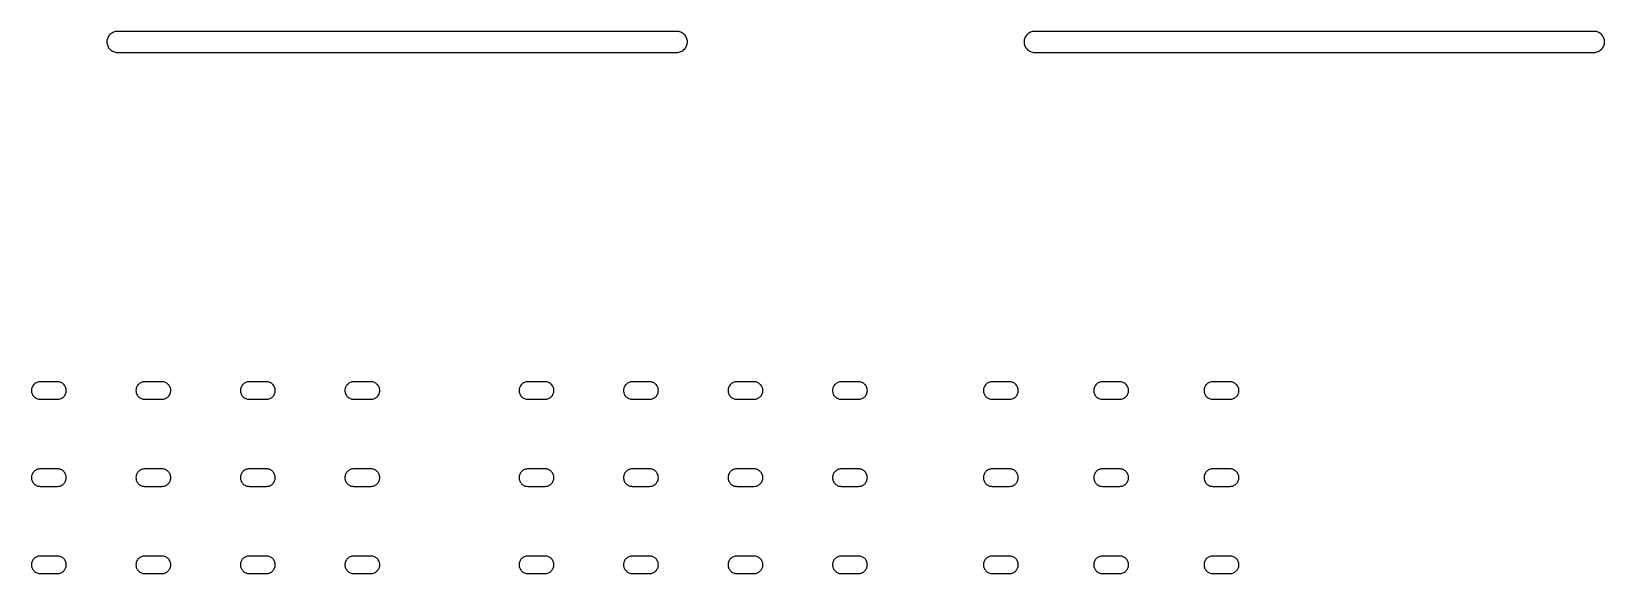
# Model space of a CAD drawing. Header units: millimetres. Extents: x 10 to 561, y -326 to -42.
# Drawn here: x 19 to 290, y -135.5 to -42.2 of the extents above; entities that cross this region are included whole.
import ezdxf

# ---------------------------------------------------------------- set-up
doc = ezdxf.new("R2010")
doc.units = ezdxf.units.MM
doc.layers.add('cut_inner', color=7, linetype='Continuous')

msp = doc.modelspace()

# ---------------------------------------------------------------- linework, layer by layer
at = {"layer": 'cut_inner'}
for points in [[(33.8, -45.8), (130.2, -45.8), (130.38, -45.79), (130.55, -45.77), (130.72, -45.72), (130.89, -45.66), (131.05, -45.59), (131.2, -45.5), (131.34, -45.39), (131.47, -45.27), (131.59, -45.14), (131.7, -45), (131.79, -44.85), (131.86, -44.69), (131.92, -44.52), (131.97, -44.35), (131.99, -44.18), (132, -44), (132, -44), (131.99, -43.82), (131.97, -43.65), (131.92, -43.48), (131.86, -43.31), (131.79, -43.15), (131.7, -43), (131.59, -42.86), (131.47, -42.73), (131.34, -42.61), (131.2, -42.5), (131.05, -42.41), (130.89, -42.34), (130.72, -42.28), (130.55, -42.23), (130.38, -42.21), (130.2, -42.2), (33.8, -42.2), (33.62, -42.21), (33.45, -42.23), (33.28, -42.28), (33.11, -42.34), (32.95, -42.41), (32.8, -42.5), (32.66, -42.61), (32.53, -42.73), (32.41, -42.86), (32.3, -43), (32.21, -43.15), (32.14, -43.31), (32.08, -43.48), (32.03, -43.65), (32.01, -43.82), (32, -44), (32, -44), (32.01, -44.18), (32.03, -44.35), (32.08, -44.52), (32.14, -44.69), (32.21, -44.85), (32.3, -45), (32.41, -45.14), (32.53, -45.27), (32.66, -45.39), (32.8, -45.5), (32.95, -45.59), (33.11, -45.66), (33.28, -45.72), (33.45, -45.77), (33.62, -45.79), (33.8, -45.8)], [(191.8, -45.8), (288.2, -45.8), (288.38, -45.79), (288.55, -45.77), (288.72, -45.72), (288.89, -45.66), (289.05, -45.59), (289.2, -45.5), (289.34, -45.39), (289.47, -45.27), (289.59, -45.14), (289.7, -45), (289.79, -44.85), (289.86, -44.69), (289.92, -44.52), (289.97, -44.35), (289.99, -44.18), (290, -44), (290, -44), (289.99, -43.82), (289.97, -43.65), (289.92, -43.48), (289.86, -43.31), (289.79, -43.15), (289.7, -43), (289.59, -42.86), (289.47, -42.73), (289.34, -42.61), (289.2, -42.5), (289.05, -42.41), (288.89, -42.34), (288.72, -42.28), (288.55, -42.23), (288.38, -42.21), (288.2, -42.2), (191.8, -42.2), (191.62, -42.21), (191.45, -42.23), (191.28, -42.28), (191.11, -42.34), (190.95, -42.41), (190.8, -42.5), (190.66, -42.61), (190.53, -42.73), (190.41, -42.86), (190.3, -43), (190.21, -43.15), (190.14, -43.31), (190.08, -43.48), (190.03, -43.65), (190.01, -43.82), (190, -44), (190, -44), (190.01, -44.18), (190.03, -44.35), (190.08, -44.52), (190.14, -44.69), (190.21, -44.85), (190.3, -45), (190.41, -45.14), (190.53, -45.27), (190.66, -45.39), (190.8, -45.5), (190.95, -45.59), (191.11, -45.66), (191.28, -45.72), (191.45, -45.77), (191.62, -45.79), (191.8, -45.8)], [(20.5, -105.5), (23.5, -105.5), (23.65, -105.49), (23.79, -105.47), (23.94, -105.44), (24.07, -105.39), (24.21, -105.32), (24.33, -105.25), (24.45, -105.16), (24.56, -105.06), (24.66, -104.95), (24.75, -104.83), (24.82, -104.71), (24.89, -104.57), (24.94, -104.44), (24.97, -104.29), (24.99, -104.15), (25, -104), (25, -104), (24.99, -103.85), (24.97, -103.71), (24.94, -103.56), (24.89, -103.43), (24.82, -103.29), (24.75, -103.17), (24.66, -103.05), (24.56, -102.94), (24.45, -102.84), (24.33, -102.75), (24.21, -102.68), (24.07, -102.61), (23.94, -102.56), (23.79, -102.53), (23.65, -102.51), (23.5, -102.5), (20.5, -102.5), (20.35, -102.51), (20.21, -102.53), (20.06, -102.56), (19.93, -102.61), (19.79, -102.68), (19.67, -102.75), (19.55, -102.84), (19.44, -102.94), (19.34, -103.05), (19.25, -103.17), (19.18, -103.29), (19.11, -103.43), (19.06, -103.56), (19.03, -103.71), (19.01, -103.85), (19, -104), (19, -104), (19.01, -104.15), (19.03, -104.29), (19.06, -104.44), (19.11, -104.57), (19.18, -104.71), (19.25, -104.83), (19.34, -104.95), (19.44, -105.06), (19.55, -105.16), (19.67, -105.25), (19.79, -105.32), (19.93, -105.39), (20.06, -105.44), (20.21, -105.47), (20.35, -105.49), (20.5, -105.5)], [(38.5, -105.5), (41.5, -105.5), (41.65, -105.49), (41.79, -105.47), (41.94, -105.44), (42.07, -105.39), (42.21, -105.32), (42.33, -105.25), (42.45, -105.16), (42.56, -105.06), (42.66, -104.95), (42.75, -104.83), (42.82, -104.71), (42.89, -104.57), (42.94, -104.44), (42.97, -104.29), (42.99, -104.15), (43, -104), (43, -104), (42.99, -103.85), (42.97, -103.71), (42.94, -103.56), (42.89, -103.43), (42.82, -103.29), (42.75, -103.17), (42.66, -103.05), (42.56, -102.94), (42.45, -102.84), (42.33, -102.75), (42.21, -102.68), (42.07, -102.61), (41.94, -102.56), (41.79, -102.53), (41.65, -102.51), (41.5, -102.5), (38.5, -102.5), (38.35, -102.51), (38.21, -102.53), (38.06, -102.56), (37.93, -102.61), (37.79, -102.68), (37.67, -102.75), (37.55, -102.84), (37.44, -102.94), (37.34, -103.05), (37.25, -103.17), (37.18, -103.29), (37.11, -103.43), (37.06, -103.56), (37.03, -103.71), (37.01, -103.85), (37, -104), (37, -104), (37.01, -104.15), (37.03, -104.29), (37.06, -104.44), (37.11, -104.57), (37.18, -104.71), (37.25, -104.83), (37.34, -104.95), (37.44, -105.06), (37.55, -105.16), (37.67, -105.25), (37.79, -105.32), (37.93, -105.39), (38.06, -105.44), (38.21, -105.47), (38.35, -105.49), (38.5, -105.5)], [(56.5, -105.5), (59.5, -105.5), (59.65, -105.49), (59.79, -105.47), (59.94, -105.44), (60.07, -105.39), (60.21, -105.32), (60.33, -105.25), (60.45, -105.16), (60.56, -105.06), (60.66, -104.95), (60.75, -104.83), (60.82, -104.71), (60.89, -104.57), (60.94, -104.44), (60.97, -104.29), (60.99, -104.15), (61, -104), (61, -104), (60.99, -103.85), (60.97, -103.71), (60.94, -103.56), (60.89, -103.43), (60.82, -103.29), (60.75, -103.17), (60.66, -103.05), (60.56, -102.94), (60.45, -102.84), (60.33, -102.75), (60.21, -102.68), (60.07, -102.61), (59.94, -102.56), (59.79, -102.53), (59.65, -102.51), (59.5, -102.5), (56.5, -102.5), (56.35, -102.51), (56.21, -102.53), (56.06, -102.56), (55.93, -102.61), (55.79, -102.68), (55.67, -102.75), (55.55, -102.84), (55.44, -102.94), (55.34, -103.05), (55.25, -103.17), (55.18, -103.29), (55.11, -103.43), (55.06, -103.56), (55.03, -103.71), (55.01, -103.85), (55, -104), (55, -104), (55.01, -104.15), (55.03, -104.29), (55.06, -104.44), (55.11, -104.57), (55.18, -104.71), (55.25, -104.83), (55.34, -104.95), (55.44, -105.06), (55.55, -105.16), (55.67, -105.25), (55.79, -105.32), (55.93, -105.39), (56.06, -105.44), (56.21, -105.47), (56.35, -105.49), (56.5, -105.5)], [(74.5, -105.5), (77.5, -105.5), (77.65, -105.49), (77.79, -105.47), (77.94, -105.44), (78.07, -105.39), (78.21, -105.32), (78.33, -105.25), (78.45, -105.16), (78.56, -105.06), (78.66, -104.95), (78.75, -104.83), (78.82, -104.71), (78.89, -104.57), (78.94, -104.44), (78.97, -104.29), (78.99, -104.15), (79, -104), (79, -104), (78.99, -103.85), (78.97, -103.71), (78.94, -103.56), (78.89, -103.43), (78.82, -103.29), (78.75, -103.17), (78.66, -103.05), (78.56, -102.94), (78.45, -102.84), (78.33, -102.75), (78.21, -102.68), (78.07, -102.61), (77.94, -102.56), (77.79, -102.53), (77.65, -102.51), (77.5, -102.5), (74.5, -102.5), (74.35, -102.51), (74.21, -102.53), (74.06, -102.56), (73.93, -102.61), (73.79, -102.68), (73.67, -102.75), (73.55, -102.84), (73.44, -102.94), (73.34, -103.05), (73.25, -103.17), (73.18, -103.29), (73.11, -103.43), (73.06, -103.56), (73.03, -103.71), (73.01, -103.85), (73, -104), (73, -104), (73.01, -104.15), (73.03, -104.29), (73.06, -104.44), (73.11, -104.57), (73.18, -104.71), (73.25, -104.83), (73.34, -104.95), (73.44, -105.06), (73.55, -105.16), (73.67, -105.25), (73.79, -105.32), (73.93, -105.39), (74.06, -105.44), (74.21, -105.47), (74.35, -105.49), (74.5, -105.5)], [(104.5, -105.5), (107.5, -105.5), (107.65, -105.49), (107.79, -105.47), (107.94, -105.44), (108.07, -105.39), (108.21, -105.32), (108.33, -105.25), (108.45, -105.16), (108.56, -105.06), (108.66, -104.95), (108.75, -104.83), (108.82, -104.71), (108.89, -104.57), (108.94, -104.44), (108.97, -104.29), (108.99, -104.15), (109, -104), (109, -104), (108.99, -103.85), (108.97, -103.71), (108.94, -103.56), (108.89, -103.43), (108.82, -103.29), (108.75, -103.17), (108.66, -103.05), (108.56, -102.94), (108.45, -102.84), (108.33, -102.75), (108.21, -102.68), (108.07, -102.61), (107.94, -102.56), (107.79, -102.53), (107.65, -102.51), (107.5, -102.5), (104.5, -102.5), (104.35, -102.51), (104.21, -102.53), (104.06, -102.56), (103.93, -102.61), (103.79, -102.68), (103.67, -102.75), (103.55, -102.84), (103.44, -102.94), (103.34, -103.05), (103.25, -103.17), (103.18, -103.29), (103.11, -103.43), (103.06, -103.56), (103.03, -103.71), (103.01, -103.85), (103, -104), (103, -104), (103.01, -104.15), (103.03, -104.29), (103.06, -104.44), (103.11, -104.57), (103.18, -104.71), (103.25, -104.83), (103.34, -104.95), (103.44, -105.06), (103.55, -105.16), (103.67, -105.25), (103.79, -105.32), (103.93, -105.39), (104.06, -105.44), (104.21, -105.47), (104.35, -105.49), (104.5, -105.5)], [(122.5, -105.5), (125.5, -105.5), (125.65, -105.49), (125.79, -105.47), (125.94, -105.44), (126.07, -105.39), (126.21, -105.32), (126.33, -105.25), (126.45, -105.16), (126.56, -105.06), (126.66, -104.95), (126.75, -104.83), (126.82, -104.71), (126.89, -104.57), (126.94, -104.44), (126.97, -104.29), (126.99, -104.15), (127, -104), (127, -104), (126.99, -103.85), (126.97, -103.71), (126.94, -103.56), (126.89, -103.43), (126.82, -103.29), (126.75, -103.17), (126.66, -103.05), (126.56, -102.94), (126.45, -102.84), (126.33, -102.75), (126.21, -102.68), (126.07, -102.61), (125.94, -102.56), (125.79, -102.53), (125.65, -102.51), (125.5, -102.5), (122.5, -102.5), (122.35, -102.51), (122.21, -102.53), (122.06, -102.56), (121.93, -102.61), (121.79, -102.68), (121.67, -102.75), (121.55, -102.84), (121.44, -102.94), (121.34, -103.05), (121.25, -103.17), (121.18, -103.29), (121.11, -103.43), (121.06, -103.56), (121.03, -103.71), (121.01, -103.85), (121, -104), (121, -104), (121.01, -104.15), (121.03, -104.29), (121.06, -104.44), (121.11, -104.57), (121.18, -104.71), (121.25, -104.83), (121.34, -104.95), (121.44, -105.06), (121.55, -105.16), (121.67, -105.25), (121.79, -105.32), (121.93, -105.39), (122.06, -105.44), (122.21, -105.47), (122.35, -105.49), (122.5, -105.5)], [(140.5, -105.5), (143.5, -105.5), (143.65, -105.49), (143.79, -105.47), (143.94, -105.44), (144.07, -105.39), (144.21, -105.32), (144.33, -105.25), (144.45, -105.16), (144.56, -105.06), (144.66, -104.95), (144.75, -104.83), (144.82, -104.71), (144.89, -104.57), (144.94, -104.44), (144.97, -104.29), (144.99, -104.15), (145, -104), (145, -104), (144.99, -103.85), (144.97, -103.71), (144.94, -103.56), (144.89, -103.43), (144.82, -103.29), (144.75, -103.17), (144.66, -103.05), (144.56, -102.94), (144.45, -102.84), (144.33, -102.75), (144.21, -102.68), (144.07, -102.61), (143.94, -102.56), (143.79, -102.53), (143.65, -102.51), (143.5, -102.5), (140.5, -102.5), (140.35, -102.51), (140.21, -102.53), (140.06, -102.56), (139.93, -102.61), (139.79, -102.68), (139.67, -102.75), (139.55, -102.84), (139.44, -102.94), (139.34, -103.05), (139.25, -103.17), (139.18, -103.29), (139.11, -103.43), (139.06, -103.56), (139.03, -103.71), (139.01, -103.85), (139, -104), (139, -104), (139.01, -104.15), (139.03, -104.29), (139.06, -104.44), (139.11, -104.57), (139.18, -104.71), (139.25, -104.83), (139.34, -104.95), (139.44, -105.06), (139.55, -105.16), (139.67, -105.25), (139.79, -105.32), (139.93, -105.39), (140.06, -105.44), (140.21, -105.47), (140.35, -105.49), (140.5, -105.5)], [(158.5, -105.5), (161.5, -105.5), (161.65, -105.49), (161.79, -105.47), (161.94, -105.44), (162.07, -105.39), (162.21, -105.32), (162.33, -105.25), (162.45, -105.16), (162.56, -105.06), (162.66, -104.95), (162.75, -104.83), (162.82, -104.71), (162.89, -104.57), (162.94, -104.44), (162.97, -104.29), (162.99, -104.15), (163, -104), (163, -104), (162.99, -103.85), (162.97, -103.71), (162.94, -103.56), (162.89, -103.43), (162.82, -103.29), (162.75, -103.17), (162.66, -103.05), (162.56, -102.94), (162.45, -102.84), (162.33, -102.75), (162.21, -102.68), (162.07, -102.61), (161.94, -102.56), (161.79, -102.53), (161.65, -102.51), (161.5, -102.5), (158.5, -102.5), (158.35, -102.51), (158.21, -102.53), (158.06, -102.56), (157.93, -102.61), (157.79, -102.68), (157.67, -102.75), (157.55, -102.84), (157.44, -102.94), (157.34, -103.05), (157.25, -103.17), (157.18, -103.29), (157.11, -103.43), (157.06, -103.56), (157.03, -103.71), (157.01, -103.85), (157, -104), (157, -104), (157.01, -104.15), (157.03, -104.29), (157.06, -104.44), (157.11, -104.57), (157.18, -104.71), (157.25, -104.83), (157.34, -104.95), (157.44, -105.06), (157.55, -105.16), (157.67, -105.25), (157.79, -105.32), (157.93, -105.39), (158.06, -105.44), (158.21, -105.47), (158.35, -105.49), (158.5, -105.5)], [(184.5, -105.5), (187.5, -105.5), (187.65, -105.49), (187.79, -105.47), (187.94, -105.44), (188.07, -105.39), (188.21, -105.32), (188.33, -105.25), (188.45, -105.16), (188.56, -105.06), (188.66, -104.95), (188.75, -104.83), (188.82, -104.71), (188.89, -104.57), (188.94, -104.44), (188.97, -104.29), (188.99, -104.15), (189, -104), (189, -104), (188.99, -103.85), (188.97, -103.71), (188.94, -103.56), (188.89, -103.43), (188.82, -103.29), (188.75, -103.17), (188.66, -103.05), (188.56, -102.94), (188.45, -102.84), (188.33, -102.75), (188.21, -102.68), (188.07, -102.61), (187.94, -102.56), (187.79, -102.53), (187.65, -102.51), (187.5, -102.5), (184.5, -102.5), (184.35, -102.51), (184.21, -102.53), (184.06, -102.56), (183.93, -102.61), (183.79, -102.68), (183.67, -102.75), (183.55, -102.84), (183.44, -102.94), (183.34, -103.05), (183.25, -103.17), (183.18, -103.29), (183.11, -103.43), (183.06, -103.56), (183.03, -103.71), (183.01, -103.85), (183, -104), (183, -104), (183.01, -104.15), (183.03, -104.29), (183.06, -104.44), (183.11, -104.57), (183.18, -104.71), (183.25, -104.83), (183.34, -104.95), (183.44, -105.06), (183.55, -105.16), (183.67, -105.25), (183.79, -105.32), (183.93, -105.39), (184.06, -105.44), (184.21, -105.47), (184.35, -105.49), (184.5, -105.5)], [(203.5, -105.5), (206.5, -105.5), (206.65, -105.49), (206.79, -105.47), (206.94, -105.44), (207.07, -105.39), (207.21, -105.32), (207.33, -105.25), (207.45, -105.16), (207.56, -105.06), (207.66, -104.95), (207.75, -104.83), (207.82, -104.71), (207.89, -104.57), (207.94, -104.44), (207.97, -104.29), (207.99, -104.15), (208, -104), (208, -104), (207.99, -103.85), (207.97, -103.71), (207.94, -103.56), (207.89, -103.43), (207.82, -103.29), (207.75, -103.17), (207.66, -103.05), (207.56, -102.94), (207.45, -102.84), (207.33, -102.75), (207.21, -102.68), (207.07, -102.61), (206.94, -102.56), (206.79, -102.53), (206.65, -102.51), (206.5, -102.5), (203.5, -102.5), (203.35, -102.51), (203.21, -102.53), (203.06, -102.56), (202.93, -102.61), (202.79, -102.68), (202.67, -102.75), (202.55, -102.84), (202.44, -102.94), (202.34, -103.05), (202.25, -103.17), (202.18, -103.29), (202.11, -103.43), (202.06, -103.56), (202.03, -103.71), (202.01, -103.85), (202, -104), (202, -104), (202.01, -104.15), (202.03, -104.29), (202.06, -104.44), (202.11, -104.57), (202.18, -104.71), (202.25, -104.83), (202.34, -104.95), (202.44, -105.06), (202.55, -105.16), (202.67, -105.25), (202.79, -105.32), (202.93, -105.39), (203.06, -105.44), (203.21, -105.47), (203.35, -105.49), (203.5, -105.5)], [(222.5, -105.5), (225.5, -105.5), (225.65, -105.49), (225.79, -105.47), (225.94, -105.44), (226.07, -105.39), (226.21, -105.32), (226.33, -105.25), (226.45, -105.16), (226.56, -105.06), (226.66, -104.95), (226.75, -104.83), (226.82, -104.71), (226.89, -104.57), (226.94, -104.44), (226.97, -104.29), (226.99, -104.15), (227, -104), (227, -104), (226.99, -103.85), (226.97, -103.71), (226.94, -103.56), (226.89, -103.43), (226.82, -103.29), (226.75, -103.17), (226.66, -103.05), (226.56, -102.94), (226.45, -102.84), (226.33, -102.75), (226.21, -102.68), (226.07, -102.61), (225.94, -102.56), (225.79, -102.53), (225.65, -102.51), (225.5, -102.5), (222.5, -102.5), (222.35, -102.51), (222.21, -102.53), (222.06, -102.56), (221.93, -102.61), (221.79, -102.68), (221.67, -102.75), (221.55, -102.84), (221.44, -102.94), (221.34, -103.05), (221.25, -103.17), (221.18, -103.29), (221.11, -103.43), (221.06, -103.56), (221.03, -103.71), (221.01, -103.85), (221, -104), (221, -104), (221.01, -104.15), (221.03, -104.29), (221.06, -104.44), (221.11, -104.57), (221.18, -104.71), (221.25, -104.83), (221.34, -104.95), (221.44, -105.06), (221.55, -105.16), (221.67, -105.25), (221.79, -105.32), (221.93, -105.39), (222.06, -105.44), (222.21, -105.47), (222.35, -105.49), (222.5, -105.5)], [(20.5, -120.5), (23.5, -120.5), (23.65, -120.49), (23.79, -120.47), (23.94, -120.44), (24.07, -120.39), (24.21, -120.32), (24.33, -120.25), (24.45, -120.16), (24.56, -120.06), (24.66, -119.95), (24.75, -119.83), (24.82, -119.71), (24.89, -119.57), (24.94, -119.44), (24.97, -119.29), (24.99, -119.15), (25, -119), (25, -119), (24.99, -118.85), (24.97, -118.71), (24.94, -118.56), (24.89, -118.43), (24.82, -118.29), (24.75, -118.17), (24.66, -118.05), (24.56, -117.94), (24.45, -117.84), (24.33, -117.75), (24.21, -117.68), (24.07, -117.61), (23.94, -117.56), (23.79, -117.53), (23.65, -117.51), (23.5, -117.5), (20.5, -117.5), (20.35, -117.51), (20.21, -117.53), (20.06, -117.56), (19.93, -117.61), (19.79, -117.68), (19.67, -117.75), (19.55, -117.84), (19.44, -117.94), (19.34, -118.05), (19.25, -118.17), (19.18, -118.29), (19.11, -118.43), (19.06, -118.56), (19.03, -118.71), (19.01, -118.85), (19, -119), (19, -119), (19.01, -119.15), (19.03, -119.29), (19.06, -119.44), (19.11, -119.57), (19.18, -119.71), (19.25, -119.83), (19.34, -119.95), (19.44, -120.06), (19.55, -120.16), (19.67, -120.25), (19.79, -120.32), (19.93, -120.39), (20.06, -120.44), (20.21, -120.47), (20.35, -120.49), (20.5, -120.5)], [(38.5, -120.5), (41.5, -120.5), (41.65, -120.49), (41.79, -120.47), (41.94, -120.44), (42.07, -120.39), (42.21, -120.32), (42.33, -120.25), (42.45, -120.16), (42.56, -120.06), (42.66, -119.95), (42.75, -119.83), (42.82, -119.71), (42.89, -119.57), (42.94, -119.44), (42.97, -119.29), (42.99, -119.15), (43, -119), (43, -119), (42.99, -118.85), (42.97, -118.71), (42.94, -118.56), (42.89, -118.43), (42.82, -118.29), (42.75, -118.17), (42.66, -118.05), (42.56, -117.94), (42.45, -117.84), (42.33, -117.75), (42.21, -117.68), (42.07, -117.61), (41.94, -117.56), (41.79, -117.53), (41.65, -117.51), (41.5, -117.5), (38.5, -117.5), (38.35, -117.51), (38.21, -117.53), (38.06, -117.56), (37.93, -117.61), (37.79, -117.68), (37.67, -117.75), (37.55, -117.84), (37.44, -117.94), (37.34, -118.05), (37.25, -118.17), (37.18, -118.29), (37.11, -118.43), (37.06, -118.56), (37.03, -118.71), (37.01, -118.85), (37, -119), (37, -119), (37.01, -119.15), (37.03, -119.29), (37.06, -119.44), (37.11, -119.57), (37.18, -119.71), (37.25, -119.83), (37.34, -119.95), (37.44, -120.06), (37.55, -120.16), (37.67, -120.25), (37.79, -120.32), (37.93, -120.39), (38.06, -120.44), (38.21, -120.47), (38.35, -120.49), (38.5, -120.5)], [(56.5, -120.5), (59.5, -120.5), (59.65, -120.49), (59.79, -120.47), (59.94, -120.44), (60.07, -120.39), (60.21, -120.32), (60.33, -120.25), (60.45, -120.16), (60.56, -120.06), (60.66, -119.95), (60.75, -119.83), (60.82, -119.71), (60.89, -119.57), (60.94, -119.44), (60.97, -119.29), (60.99, -119.15), (61, -119), (61, -119), (60.99, -118.85), (60.97, -118.71), (60.94, -118.56), (60.89, -118.43), (60.82, -118.29), (60.75, -118.17), (60.66, -118.05), (60.56, -117.94), (60.45, -117.84), (60.33, -117.75), (60.21, -117.68), (60.07, -117.61), (59.94, -117.56), (59.79, -117.53), (59.65, -117.51), (59.5, -117.5), (56.5, -117.5), (56.35, -117.51), (56.21, -117.53), (56.06, -117.56), (55.93, -117.61), (55.79, -117.68), (55.67, -117.75), (55.55, -117.84), (55.44, -117.94), (55.34, -118.05), (55.25, -118.17), (55.18, -118.29), (55.11, -118.43), (55.06, -118.56), (55.03, -118.71), (55.01, -118.85), (55, -119), (55, -119), (55.01, -119.15), (55.03, -119.29), (55.06, -119.44), (55.11, -119.57), (55.18, -119.71), (55.25, -119.83), (55.34, -119.95), (55.44, -120.06), (55.55, -120.16), (55.67, -120.25), (55.79, -120.32), (55.93, -120.39), (56.06, -120.44), (56.21, -120.47), (56.35, -120.49), (56.5, -120.5)], [(74.5, -120.5), (77.5, -120.5), (77.65, -120.49), (77.79, -120.47), (77.94, -120.44), (78.07, -120.39), (78.21, -120.32), (78.33, -120.25), (78.45, -120.16), (78.56, -120.06), (78.66, -119.95), (78.75, -119.83), (78.82, -119.71), (78.89, -119.57), (78.94, -119.44), (78.97, -119.29), (78.99, -119.15), (79, -119), (79, -119), (78.99, -118.85), (78.97, -118.71), (78.94, -118.56), (78.89, -118.43), (78.82, -118.29), (78.75, -118.17), (78.66, -118.05), (78.56, -117.94), (78.45, -117.84), (78.33, -117.75), (78.21, -117.68), (78.07, -117.61), (77.94, -117.56), (77.79, -117.53), (77.65, -117.51), (77.5, -117.5), (74.5, -117.5), (74.35, -117.51), (74.21, -117.53), (74.06, -117.56), (73.93, -117.61), (73.79, -117.68), (73.67, -117.75), (73.55, -117.84), (73.44, -117.94), (73.34, -118.05), (73.25, -118.17), (73.18, -118.29), (73.11, -118.43), (73.06, -118.56), (73.03, -118.71), (73.01, -118.85), (73, -119), (73, -119), (73.01, -119.15), (73.03, -119.29), (73.06, -119.44), (73.11, -119.57), (73.18, -119.71), (73.25, -119.83), (73.34, -119.95), (73.44, -120.06), (73.55, -120.16), (73.67, -120.25), (73.79, -120.32), (73.93, -120.39), (74.06, -120.44), (74.21, -120.47), (74.35, -120.49), (74.5, -120.5)], [(104.5, -120.5), (107.5, -120.5), (107.65, -120.49), (107.79, -120.47), (107.94, -120.44), (108.07, -120.39), (108.21, -120.32), (108.33, -120.25), (108.45, -120.16), (108.56, -120.06), (108.66, -119.95), (108.75, -119.83), (108.82, -119.71), (108.89, -119.57), (108.94, -119.44), (108.97, -119.29), (108.99, -119.15), (109, -119), (109, -119), (108.99, -118.85), (108.97, -118.71), (108.94, -118.56), (108.89, -118.43), (108.82, -118.29), (108.75, -118.17), (108.66, -118.05), (108.56, -117.94), (108.45, -117.84), (108.33, -117.75), (108.21, -117.68), (108.07, -117.61), (107.94, -117.56), (107.79, -117.53), (107.65, -117.51), (107.5, -117.5), (104.5, -117.5), (104.35, -117.51), (104.21, -117.53), (104.06, -117.56), (103.93, -117.61), (103.79, -117.68), (103.67, -117.75), (103.55, -117.84), (103.44, -117.94), (103.34, -118.05), (103.25, -118.17), (103.18, -118.29), (103.11, -118.43), (103.06, -118.56), (103.03, -118.71), (103.01, -118.85), (103, -119), (103, -119), (103.01, -119.15), (103.03, -119.29), (103.06, -119.44), (103.11, -119.57), (103.18, -119.71), (103.25, -119.83), (103.34, -119.95), (103.44, -120.06), (103.55, -120.16), (103.67, -120.25), (103.79, -120.32), (103.93, -120.39), (104.06, -120.44), (104.21, -120.47), (104.35, -120.49), (104.5, -120.5)], [(122.5, -120.5), (125.5, -120.5), (125.65, -120.49), (125.79, -120.47), (125.94, -120.44), (126.07, -120.39), (126.21, -120.32), (126.33, -120.25), (126.45, -120.16), (126.56, -120.06), (126.66, -119.95), (126.75, -119.83), (126.82, -119.71), (126.89, -119.57), (126.94, -119.44), (126.97, -119.29), (126.99, -119.15), (127, -119), (127, -119), (126.99, -118.85), (126.97, -118.71), (126.94, -118.56), (126.89, -118.43), (126.82, -118.29), (126.75, -118.17), (126.66, -118.05), (126.56, -117.94), (126.45, -117.84), (126.33, -117.75), (126.21, -117.68), (126.07, -117.61), (125.94, -117.56), (125.79, -117.53), (125.65, -117.51), (125.5, -117.5), (122.5, -117.5), (122.35, -117.51), (122.21, -117.53), (122.06, -117.56), (121.93, -117.61), (121.79, -117.68), (121.67, -117.75), (121.55, -117.84), (121.44, -117.94), (121.34, -118.05), (121.25, -118.17), (121.18, -118.29), (121.11, -118.43), (121.06, -118.56), (121.03, -118.71), (121.01, -118.85), (121, -119), (121, -119), (121.01, -119.15), (121.03, -119.29), (121.06, -119.44), (121.11, -119.57), (121.18, -119.71), (121.25, -119.83), (121.34, -119.95), (121.44, -120.06), (121.55, -120.16), (121.67, -120.25), (121.79, -120.32), (121.93, -120.39), (122.06, -120.44), (122.21, -120.47), (122.35, -120.49), (122.5, -120.5)], [(140.5, -120.5), (143.5, -120.5), (143.65, -120.49), (143.79, -120.47), (143.94, -120.44), (144.07, -120.39), (144.21, -120.32), (144.33, -120.25), (144.45, -120.16), (144.56, -120.06), (144.66, -119.95), (144.75, -119.83), (144.82, -119.71), (144.89, -119.57), (144.94, -119.44), (144.97, -119.29), (144.99, -119.15), (145, -119), (145, -119), (144.99, -118.85), (144.97, -118.71), (144.94, -118.56), (144.89, -118.43), (144.82, -118.29), (144.75, -118.17), (144.66, -118.05), (144.56, -117.94), (144.45, -117.84), (144.33, -117.75), (144.21, -117.68), (144.07, -117.61), (143.94, -117.56), (143.79, -117.53), (143.65, -117.51), (143.5, -117.5), (140.5, -117.5), (140.35, -117.51), (140.21, -117.53), (140.06, -117.56), (139.93, -117.61), (139.79, -117.68), (139.67, -117.75), (139.55, -117.84), (139.44, -117.94), (139.34, -118.05), (139.25, -118.17), (139.18, -118.29), (139.11, -118.43), (139.06, -118.56), (139.03, -118.71), (139.01, -118.85), (139, -119), (139, -119), (139.01, -119.15), (139.03, -119.29), (139.06, -119.44), (139.11, -119.57), (139.18, -119.71), (139.25, -119.83), (139.34, -119.95), (139.44, -120.06), (139.55, -120.16), (139.67, -120.25), (139.79, -120.32), (139.93, -120.39), (140.06, -120.44), (140.21, -120.47), (140.35, -120.49), (140.5, -120.5)], [(158.5, -120.5), (161.5, -120.5), (161.65, -120.49), (161.79, -120.47), (161.94, -120.44), (162.07, -120.39), (162.21, -120.32), (162.33, -120.25), (162.45, -120.16), (162.56, -120.06), (162.66, -119.95), (162.75, -119.83), (162.82, -119.71), (162.89, -119.57), (162.94, -119.44), (162.97, -119.29), (162.99, -119.15), (163, -119), (163, -119), (162.99, -118.85), (162.97, -118.71), (162.94, -118.56), (162.89, -118.43), (162.82, -118.29), (162.75, -118.17), (162.66, -118.05), (162.56, -117.94), (162.45, -117.84), (162.33, -117.75), (162.21, -117.68), (162.07, -117.61), (161.94, -117.56), (161.79, -117.53), (161.65, -117.51), (161.5, -117.5), (158.5, -117.5), (158.35, -117.51), (158.21, -117.53), (158.06, -117.56), (157.93, -117.61), (157.79, -117.68), (157.67, -117.75), (157.55, -117.84), (157.44, -117.94), (157.34, -118.05), (157.25, -118.17), (157.18, -118.29), (157.11, -118.43), (157.06, -118.56), (157.03, -118.71), (157.01, -118.85), (157, -119), (157, -119), (157.01, -119.15), (157.03, -119.29), (157.06, -119.44), (157.11, -119.57), (157.18, -119.71), (157.25, -119.83), (157.34, -119.95), (157.44, -120.06), (157.55, -120.16), (157.67, -120.25), (157.79, -120.32), (157.93, -120.39), (158.06, -120.44), (158.21, -120.47), (158.35, -120.49), (158.5, -120.5)], [(184.5, -120.5), (187.5, -120.5), (187.65, -120.49), (187.79, -120.47), (187.94, -120.44), (188.07, -120.39), (188.21, -120.32), (188.33, -120.25), (188.45, -120.16), (188.56, -120.06), (188.66, -119.95), (188.75, -119.83), (188.82, -119.71), (188.89, -119.57), (188.94, -119.44), (188.97, -119.29), (188.99, -119.15), (189, -119), (189, -119), (188.99, -118.85), (188.97, -118.71), (188.94, -118.56), (188.89, -118.43), (188.82, -118.29), (188.75, -118.17), (188.66, -118.05), (188.56, -117.94), (188.45, -117.84), (188.33, -117.75), (188.21, -117.68), (188.07, -117.61), (187.94, -117.56), (187.79, -117.53), (187.65, -117.51), (187.5, -117.5), (184.5, -117.5), (184.35, -117.51), (184.21, -117.53), (184.06, -117.56), (183.93, -117.61), (183.79, -117.68), (183.67, -117.75), (183.55, -117.84), (183.44, -117.94), (183.34, -118.05), (183.25, -118.17), (183.18, -118.29), (183.11, -118.43), (183.06, -118.56), (183.03, -118.71), (183.01, -118.85), (183, -119), (183, -119), (183.01, -119.15), (183.03, -119.29), (183.06, -119.44), (183.11, -119.57), (183.18, -119.71), (183.25, -119.83), (183.34, -119.95), (183.44, -120.06), (183.55, -120.16), (183.67, -120.25), (183.79, -120.32), (183.93, -120.39), (184.06, -120.44), (184.21, -120.47), (184.35, -120.49), (184.5, -120.5)], [(203.5, -120.5), (206.5, -120.5), (206.65, -120.49), (206.79, -120.47), (206.94, -120.44), (207.07, -120.39), (207.21, -120.32), (207.33, -120.25), (207.45, -120.16), (207.56, -120.06), (207.66, -119.95), (207.75, -119.83), (207.82, -119.71), (207.89, -119.57), (207.94, -119.44), (207.97, -119.29), (207.99, -119.15), (208, -119), (208, -119), (207.99, -118.85), (207.97, -118.71), (207.94, -118.56), (207.89, -118.43), (207.82, -118.29), (207.75, -118.17), (207.66, -118.05), (207.56, -117.94), (207.45, -117.84), (207.33, -117.75), (207.21, -117.68), (207.07, -117.61), (206.94, -117.56), (206.79, -117.53), (206.65, -117.51), (206.5, -117.5), (203.5, -117.5), (203.35, -117.51), (203.21, -117.53), (203.06, -117.56), (202.93, -117.61), (202.79, -117.68), (202.67, -117.75), (202.55, -117.84), (202.44, -117.94), (202.34, -118.05), (202.25, -118.17), (202.18, -118.29), (202.11, -118.43), (202.06, -118.56), (202.03, -118.71), (202.01, -118.85), (202, -119), (202, -119), (202.01, -119.15), (202.03, -119.29), (202.06, -119.44), (202.11, -119.57), (202.18, -119.71), (202.25, -119.83), (202.34, -119.95), (202.44, -120.06), (202.55, -120.16), (202.67, -120.25), (202.79, -120.32), (202.93, -120.39), (203.06, -120.44), (203.21, -120.47), (203.35, -120.49), (203.5, -120.5)], [(222.5, -120.5), (225.5, -120.5), (225.65, -120.49), (225.79, -120.47), (225.94, -120.44), (226.07, -120.39), (226.21, -120.32), (226.33, -120.25), (226.45, -120.16), (226.56, -120.06), (226.66, -119.95), (226.75, -119.83), (226.82, -119.71), (226.89, -119.57), (226.94, -119.44), (226.97, -119.29), (226.99, -119.15), (227, -119), (227, -119), (226.99, -118.85), (226.97, -118.71), (226.94, -118.56), (226.89, -118.43), (226.82, -118.29), (226.75, -118.17), (226.66, -118.05), (226.56, -117.94), (226.45, -117.84), (226.33, -117.75), (226.21, -117.68), (226.07, -117.61), (225.94, -117.56), (225.79, -117.53), (225.65, -117.51), (225.5, -117.5), (222.5, -117.5), (222.35, -117.51), (222.21, -117.53), (222.06, -117.56), (221.93, -117.61), (221.79, -117.68), (221.67, -117.75), (221.55, -117.84), (221.44, -117.94), (221.34, -118.05), (221.25, -118.17), (221.18, -118.29), (221.11, -118.43), (221.06, -118.56), (221.03, -118.71), (221.01, -118.85), (221, -119), (221, -119), (221.01, -119.15), (221.03, -119.29), (221.06, -119.44), (221.11, -119.57), (221.18, -119.71), (221.25, -119.83), (221.34, -119.95), (221.44, -120.06), (221.55, -120.16), (221.67, -120.25), (221.79, -120.32), (221.93, -120.39), (222.06, -120.44), (222.21, -120.47), (222.35, -120.49), (222.5, -120.5)], [(20.5, -135.5), (23.5, -135.5), (23.65, -135.49), (23.79, -135.47), (23.94, -135.44), (24.07, -135.39), (24.21, -135.32), (24.33, -135.25), (24.45, -135.16), (24.56, -135.06), (24.66, -134.95), (24.75, -134.83), (24.82, -134.71), (24.89, -134.57), (24.94, -134.44), (24.97, -134.29), (24.99, -134.15), (25, -134), (25, -134), (24.99, -133.85), (24.97, -133.71), (24.94, -133.56), (24.89, -133.43), (24.82, -133.29), (24.75, -133.17), (24.66, -133.05), (24.56, -132.94), (24.45, -132.84), (24.33, -132.75), (24.21, -132.68), (24.07, -132.61), (23.94, -132.56), (23.79, -132.53), (23.65, -132.51), (23.5, -132.5), (20.5, -132.5), (20.35, -132.51), (20.21, -132.53), (20.06, -132.56), (19.93, -132.61), (19.79, -132.68), (19.67, -132.75), (19.55, -132.84), (19.44, -132.94), (19.34, -133.05), (19.25, -133.17), (19.18, -133.29), (19.11, -133.43), (19.06, -133.56), (19.03, -133.71), (19.01, -133.85), (19, -134), (19, -134), (19.01, -134.15), (19.03, -134.29), (19.06, -134.44), (19.11, -134.57), (19.18, -134.71), (19.25, -134.83), (19.34, -134.95), (19.44, -135.06), (19.55, -135.16), (19.67, -135.25), (19.79, -135.32), (19.93, -135.39), (20.06, -135.44), (20.21, -135.47), (20.35, -135.49), (20.5, -135.5)], [(38.5, -135.5), (41.5, -135.5), (41.65, -135.49), (41.79, -135.47), (41.94, -135.44), (42.07, -135.39), (42.21, -135.32), (42.33, -135.25), (42.45, -135.16), (42.56, -135.06), (42.66, -134.95), (42.75, -134.83), (42.82, -134.71), (42.89, -134.57), (42.94, -134.44), (42.97, -134.29), (42.99, -134.15), (43, -134), (43, -134), (42.99, -133.85), (42.97, -133.71), (42.94, -133.56), (42.89, -133.43), (42.82, -133.29), (42.75, -133.17), (42.66, -133.05), (42.56, -132.94), (42.45, -132.84), (42.33, -132.75), (42.21, -132.68), (42.07, -132.61), (41.94, -132.56), (41.79, -132.53), (41.65, -132.51), (41.5, -132.5), (38.5, -132.5), (38.35, -132.51), (38.21, -132.53), (38.06, -132.56), (37.93, -132.61), (37.79, -132.68), (37.67, -132.75), (37.55, -132.84), (37.44, -132.94), (37.34, -133.05), (37.25, -133.17), (37.18, -133.29), (37.11, -133.43), (37.06, -133.56), (37.03, -133.71), (37.01, -133.85), (37, -134), (37, -134), (37.01, -134.15), (37.03, -134.29), (37.06, -134.44), (37.11, -134.57), (37.18, -134.71), (37.25, -134.83), (37.34, -134.95), (37.44, -135.06), (37.55, -135.16), (37.67, -135.25), (37.79, -135.32), (37.93, -135.39), (38.06, -135.44), (38.21, -135.47), (38.35, -135.49), (38.5, -135.5)], [(56.5, -135.5), (59.5, -135.5), (59.65, -135.49), (59.79, -135.47), (59.94, -135.44), (60.07, -135.39), (60.21, -135.32), (60.33, -135.25), (60.45, -135.16), (60.56, -135.06), (60.66, -134.95), (60.75, -134.83), (60.82, -134.71), (60.89, -134.57), (60.94, -134.44), (60.97, -134.29), (60.99, -134.15), (61, -134), (61, -134), (60.99, -133.85), (60.97, -133.71), (60.94, -133.56), (60.89, -133.43), (60.82, -133.29), (60.75, -133.17), (60.66, -133.05), (60.56, -132.94), (60.45, -132.84), (60.33, -132.75), (60.21, -132.68), (60.07, -132.61), (59.94, -132.56), (59.79, -132.53), (59.65, -132.51), (59.5, -132.5), (56.5, -132.5), (56.35, -132.51), (56.21, -132.53), (56.06, -132.56), (55.93, -132.61), (55.79, -132.68), (55.67, -132.75), (55.55, -132.84), (55.44, -132.94), (55.34, -133.05), (55.25, -133.17), (55.18, -133.29), (55.11, -133.43), (55.06, -133.56), (55.03, -133.71), (55.01, -133.85), (55, -134), (55, -134), (55.01, -134.15), (55.03, -134.29), (55.06, -134.44), (55.11, -134.57), (55.18, -134.71), (55.25, -134.83), (55.34, -134.95), (55.44, -135.06), (55.55, -135.16), (55.67, -135.25), (55.79, -135.32), (55.93, -135.39), (56.06, -135.44), (56.21, -135.47), (56.35, -135.49), (56.5, -135.5)], [(74.5, -135.5), (77.5, -135.5), (77.65, -135.49), (77.79, -135.47), (77.94, -135.44), (78.07, -135.39), (78.21, -135.32), (78.33, -135.25), (78.45, -135.16), (78.56, -135.06), (78.66, -134.95), (78.75, -134.83), (78.82, -134.71), (78.89, -134.57), (78.94, -134.44), (78.97, -134.29), (78.99, -134.15), (79, -134), (79, -134), (78.99, -133.85), (78.97, -133.71), (78.94, -133.56), (78.89, -133.43), (78.82, -133.29), (78.75, -133.17), (78.66, -133.05), (78.56, -132.94), (78.45, -132.84), (78.33, -132.75), (78.21, -132.68), (78.07, -132.61), (77.94, -132.56), (77.79, -132.53), (77.65, -132.51), (77.5, -132.5), (74.5, -132.5), (74.35, -132.51), (74.21, -132.53), (74.06, -132.56), (73.93, -132.61), (73.79, -132.68), (73.67, -132.75), (73.55, -132.84), (73.44, -132.94), (73.34, -133.05), (73.25, -133.17), (73.18, -133.29), (73.11, -133.43), (73.06, -133.56), (73.03, -133.71), (73.01, -133.85), (73, -134), (73, -134), (73.01, -134.15), (73.03, -134.29), (73.06, -134.44), (73.11, -134.57), (73.18, -134.71), (73.25, -134.83), (73.34, -134.95), (73.44, -135.06), (73.55, -135.16), (73.67, -135.25), (73.79, -135.32), (73.93, -135.39), (74.06, -135.44), (74.21, -135.47), (74.35, -135.49), (74.5, -135.5)], [(104.5, -135.5), (107.5, -135.5), (107.65, -135.49), (107.79, -135.47), (107.94, -135.44), (108.07, -135.39), (108.21, -135.32), (108.33, -135.25), (108.45, -135.16), (108.56, -135.06), (108.66, -134.95), (108.75, -134.83), (108.82, -134.71), (108.89, -134.57), (108.94, -134.44), (108.97, -134.29), (108.99, -134.15), (109, -134), (109, -134), (108.99, -133.85), (108.97, -133.71), (108.94, -133.56), (108.89, -133.43), (108.82, -133.29), (108.75, -133.17), (108.66, -133.05), (108.56, -132.94), (108.45, -132.84), (108.33, -132.75), (108.21, -132.68), (108.07, -132.61), (107.94, -132.56), (107.79, -132.53), (107.65, -132.51), (107.5, -132.5), (104.5, -132.5), (104.35, -132.51), (104.21, -132.53), (104.06, -132.56), (103.93, -132.61), (103.79, -132.68), (103.67, -132.75), (103.55, -132.84), (103.44, -132.94), (103.34, -133.05), (103.25, -133.17), (103.18, -133.29), (103.11, -133.43), (103.06, -133.56), (103.03, -133.71), (103.01, -133.85), (103, -134), (103, -134), (103.01, -134.15), (103.03, -134.29), (103.06, -134.44), (103.11, -134.57), (103.18, -134.71), (103.25, -134.83), (103.34, -134.95), (103.44, -135.06), (103.55, -135.16), (103.67, -135.25), (103.79, -135.32), (103.93, -135.39), (104.06, -135.44), (104.21, -135.47), (104.35, -135.49), (104.5, -135.5)], [(122.5, -135.5), (125.5, -135.5), (125.65, -135.49), (125.79, -135.47), (125.94, -135.44), (126.07, -135.39), (126.21, -135.32), (126.33, -135.25), (126.45, -135.16), (126.56, -135.06), (126.66, -134.95), (126.75, -134.83), (126.82, -134.71), (126.89, -134.57), (126.94, -134.44), (126.97, -134.29), (126.99, -134.15), (127, -134), (127, -134), (126.99, -133.85), (126.97, -133.71), (126.94, -133.56), (126.89, -133.43), (126.82, -133.29), (126.75, -133.17), (126.66, -133.05), (126.56, -132.94), (126.45, -132.84), (126.33, -132.75), (126.21, -132.68), (126.07, -132.61), (125.94, -132.56), (125.79, -132.53), (125.65, -132.51), (125.5, -132.5), (122.5, -132.5), (122.35, -132.51), (122.21, -132.53), (122.06, -132.56), (121.93, -132.61), (121.79, -132.68), (121.67, -132.75), (121.55, -132.84), (121.44, -132.94), (121.34, -133.05), (121.25, -133.17), (121.18, -133.29), (121.11, -133.43), (121.06, -133.56), (121.03, -133.71), (121.01, -133.85), (121, -134), (121, -134), (121.01, -134.15), (121.03, -134.29), (121.06, -134.44), (121.11, -134.57), (121.18, -134.71), (121.25, -134.83), (121.34, -134.95), (121.44, -135.06), (121.55, -135.16), (121.67, -135.25), (121.79, -135.32), (121.93, -135.39), (122.06, -135.44), (122.21, -135.47), (122.35, -135.49), (122.5, -135.5)], [(140.5, -135.5), (143.5, -135.5), (143.65, -135.49), (143.79, -135.47), (143.94, -135.44), (144.07, -135.39), (144.21, -135.32), (144.33, -135.25), (144.45, -135.16), (144.56, -135.06), (144.66, -134.95), (144.75, -134.83), (144.82, -134.71), (144.89, -134.57), (144.94, -134.44), (144.97, -134.29), (144.99, -134.15), (145, -134), (145, -134), (144.99, -133.85), (144.97, -133.71), (144.94, -133.56), (144.89, -133.43), (144.82, -133.29), (144.75, -133.17), (144.66, -133.05), (144.56, -132.94), (144.45, -132.84), (144.33, -132.75), (144.21, -132.68), (144.07, -132.61), (143.94, -132.56), (143.79, -132.53), (143.65, -132.51), (143.5, -132.5), (140.5, -132.5), (140.35, -132.51), (140.21, -132.53), (140.06, -132.56), (139.93, -132.61), (139.79, -132.68), (139.67, -132.75), (139.55, -132.84), (139.44, -132.94), (139.34, -133.05), (139.25, -133.17), (139.18, -133.29), (139.11, -133.43), (139.06, -133.56), (139.03, -133.71), (139.01, -133.85), (139, -134), (139, -134), (139.01, -134.15), (139.03, -134.29), (139.06, -134.44), (139.11, -134.57), (139.18, -134.71), (139.25, -134.83), (139.34, -134.95), (139.44, -135.06), (139.55, -135.16), (139.67, -135.25), (139.79, -135.32), (139.93, -135.39), (140.06, -135.44), (140.21, -135.47), (140.35, -135.49), (140.5, -135.5)], [(158.5, -135.5), (161.5, -135.5), (161.65, -135.49), (161.79, -135.47), (161.94, -135.44), (162.07, -135.39), (162.21, -135.32), (162.33, -135.25), (162.45, -135.16), (162.56, -135.06), (162.66, -134.95), (162.75, -134.83), (162.82, -134.71), (162.89, -134.57), (162.94, -134.44), (162.97, -134.29), (162.99, -134.15), (163, -134), (163, -134), (162.99, -133.85), (162.97, -133.71), (162.94, -133.56), (162.89, -133.43), (162.82, -133.29), (162.75, -133.17), (162.66, -133.05), (162.56, -132.94), (162.45, -132.84), (162.33, -132.75), (162.21, -132.68), (162.07, -132.61), (161.94, -132.56), (161.79, -132.53), (161.65, -132.51), (161.5, -132.5), (158.5, -132.5), (158.35, -132.51), (158.21, -132.53), (158.06, -132.56), (157.93, -132.61), (157.79, -132.68), (157.67, -132.75), (157.55, -132.84), (157.44, -132.94), (157.34, -133.05), (157.25, -133.17), (157.18, -133.29), (157.11, -133.43), (157.06, -133.56), (157.03, -133.71), (157.01, -133.85), (157, -134), (157, -134), (157.01, -134.15), (157.03, -134.29), (157.06, -134.44), (157.11, -134.57), (157.18, -134.71), (157.25, -134.83), (157.34, -134.95), (157.44, -135.06), (157.55, -135.16), (157.67, -135.25), (157.79, -135.32), (157.93, -135.39), (158.06, -135.44), (158.21, -135.47), (158.35, -135.49), (158.5, -135.5)], [(184.5, -135.5), (187.5, -135.5), (187.65, -135.49), (187.79, -135.47), (187.94, -135.44), (188.07, -135.39), (188.21, -135.32), (188.33, -135.25), (188.45, -135.16), (188.56, -135.06), (188.66, -134.95), (188.75, -134.83), (188.82, -134.71), (188.89, -134.57), (188.94, -134.44), (188.97, -134.29), (188.99, -134.15), (189, -134), (189, -134), (188.99, -133.85), (188.97, -133.71), (188.94, -133.56), (188.89, -133.43), (188.82, -133.29), (188.75, -133.17), (188.66, -133.05), (188.56, -132.94), (188.45, -132.84), (188.33, -132.75), (188.21, -132.68), (188.07, -132.61), (187.94, -132.56), (187.79, -132.53), (187.65, -132.51), (187.5, -132.5), (184.5, -132.5), (184.35, -132.51), (184.21, -132.53), (184.06, -132.56), (183.93, -132.61), (183.79, -132.68), (183.67, -132.75), (183.55, -132.84), (183.44, -132.94), (183.34, -133.05), (183.25, -133.17), (183.18, -133.29), (183.11, -133.43), (183.06, -133.56), (183.03, -133.71), (183.01, -133.85), (183, -134), (183, -134), (183.01, -134.15), (183.03, -134.29), (183.06, -134.44), (183.11, -134.57), (183.18, -134.71), (183.25, -134.83), (183.34, -134.95), (183.44, -135.06), (183.55, -135.16), (183.67, -135.25), (183.79, -135.32), (183.93, -135.39), (184.06, -135.44), (184.21, -135.47), (184.35, -135.49), (184.5, -135.5)], [(203.5, -135.5), (206.5, -135.5), (206.65, -135.49), (206.79, -135.47), (206.94, -135.44), (207.07, -135.39), (207.21, -135.32), (207.33, -135.25), (207.45, -135.16), (207.56, -135.06), (207.66, -134.95), (207.75, -134.83), (207.82, -134.71), (207.89, -134.57), (207.94, -134.44), (207.97, -134.29), (207.99, -134.15), (208, -134), (208, -134), (207.99, -133.85), (207.97, -133.71), (207.94, -133.56), (207.89, -133.43), (207.82, -133.29), (207.75, -133.17), (207.66, -133.05), (207.56, -132.94), (207.45, -132.84), (207.33, -132.75), (207.21, -132.68), (207.07, -132.61), (206.94, -132.56), (206.79, -132.53), (206.65, -132.51), (206.5, -132.5), (203.5, -132.5), (203.35, -132.51), (203.21, -132.53), (203.06, -132.56), (202.93, -132.61), (202.79, -132.68), (202.67, -132.75), (202.55, -132.84), (202.44, -132.94), (202.34, -133.05), (202.25, -133.17), (202.18, -133.29), (202.11, -133.43), (202.06, -133.56), (202.03, -133.71), (202.01, -133.85), (202, -134), (202, -134), (202.01, -134.15), (202.03, -134.29), (202.06, -134.44), (202.11, -134.57), (202.18, -134.71), (202.25, -134.83), (202.34, -134.95), (202.44, -135.06), (202.55, -135.16), (202.67, -135.25), (202.79, -135.32), (202.93, -135.39), (203.06, -135.44), (203.21, -135.47), (203.35, -135.49), (203.5, -135.5)], [(222.5, -135.5), (225.5, -135.5), (225.65, -135.49), (225.79, -135.47), (225.94, -135.44), (226.07, -135.39), (226.21, -135.32), (226.33, -135.25), (226.45, -135.16), (226.56, -135.06), (226.66, -134.95), (226.75, -134.83), (226.82, -134.71), (226.89, -134.57), (226.94, -134.44), (226.97, -134.29), (226.99, -134.15), (227, -134), (227, -134), (226.99, -133.85), (226.97, -133.71), (226.94, -133.56), (226.89, -133.43), (226.82, -133.29), (226.75, -133.17), (226.66, -133.05), (226.56, -132.94), (226.45, -132.84), (226.33, -132.75), (226.21, -132.68), (226.07, -132.61), (225.94, -132.56), (225.79, -132.53), (225.65, -132.51), (225.5, -132.5), (222.5, -132.5), (222.35, -132.51), (222.21, -132.53), (222.06, -132.56), (221.93, -132.61), (221.79, -132.68), (221.67, -132.75), (221.55, -132.84), (221.44, -132.94), (221.34, -133.05), (221.25, -133.17), (221.18, -133.29), (221.11, -133.43), (221.06, -133.56), (221.03, -133.71), (221.01, -133.85), (221, -134), (221, -134), (221.01, -134.15), (221.03, -134.29), (221.06, -134.44), (221.11, -134.57), (221.18, -134.71), (221.25, -134.83), (221.34, -134.95), (221.44, -135.06), (221.55, -135.16), (221.67, -135.25), (221.79, -135.32), (221.93, -135.39), (222.06, -135.44), (222.21, -135.47), (222.35, -135.49), (222.5, -135.5)]]:
    msp.add_lwpolyline(points, close=True, dxfattribs=at)

doc.saveas('drawing.dxf')
